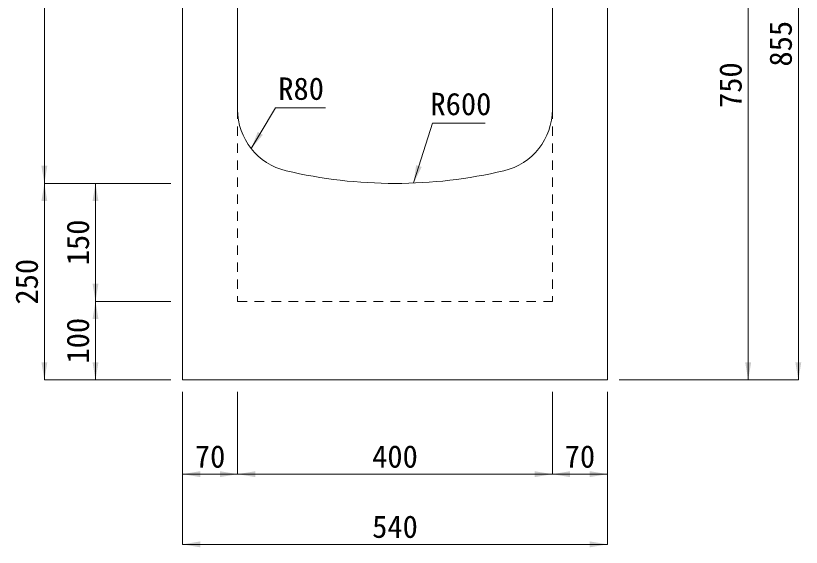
# Model space of a CAD drawing. Units: millimetres at full size, sheet at 1:40. Extents: x 69750 to 116230, y -28801 to 513.
# Drawn here: x 74088 to 75087, y -23222 to -22546 of the extents above; entities that cross this region are included whole.
import ezdxf
from ezdxf.enums import TextEntityAlignment as Align

# ---------------------------------------------------------------- set-up
doc = ezdxf.new("R2010")
doc.units = ezdxf.units.MM
doc.header["$LTSCALE"] = 40
doc.linetypes.add('USER1', pattern=[0.54, 0.3, -0.24])
for name, color, linetype, lineweight in [('寸法線', 7, 'Continuous', 9), ('引出線', 4, 'Continuous', 9), ('本体', 7, 'Continuous', 20)]:
    doc.layers.add(name, color=color, linetype=linetype, lineweight=lineweight)
doc.styles.add('ＭＳ ゴシック', font='')
doc.styles.get('ＭＳ ゴシック').set_extended_font_data('MS Gothic')

# ---------------------------------------------------------------- blocks, each defined once
blk = doc.blocks.new('filled_arrow')
at = {"color": 0, "linetype": 'Continuous', "lineweight": -2}
blk.add_solid([(7.5, 1.25), (0, 0), (7.5, -1.25)], dxfattribs=at)

msp = doc.modelspace()

# ---------------------------------------------------------------- linework, layer by layer
at = {"layer": '寸法線'}
for p, q in [((75082.89, -23009.24), (75082.89, -22153.84)), ((74124.65, -22259.24), (74124.65, -22759.24)), ((75019.16, -22259.24), (75019.16, -23009.24)), ((74285.25, -22759.24), (74124.65, -22759.24)), ((74124.65, -22759.24), (74124.65, -23009.24)), ((74285.25, -22759.24), (74124.65, -22759.24)), ((74189.63, -22909.24), (74189.63, -22759.24)), ((74285.25, -22759.24), (74189.63, -22759.24)), ((74189.63, -23009.24), (74189.63, -22909.24)), ((74285.25, -22909.24), (74189.63, -22909.24)), ((74285.25, -22909.24), (74189.63, -22909.24)), ((74285.25, -23009.24), (74124.65, -23009.24)), ((74285.25, -23009.24), (74189.63, -23009.24)), ((74855.25, -23009.24), (75019.16, -23009.24)), ((75000.72, -23009.24), (75082.89, -23009.24)), ((74300.25, -23024.24), (74300.25, -23128.99)), ((74300.25, -23024.24), (74300.25, -23218.28)), ((74370.25, -23024.24), (74370.25, -23128.99)), ((74370.25, -23024.24), (74370.25, -23128.99)), ((74770.25, -23024.24), (74770.25, -23128.99)), ((74770.25, -23024.24), (74770.25, -23128.99)), ((74840.25, -23024.24), (74840.25, -23128.99)), ((74840.25, -23024.24), (74840.25, -23218.28)), ((74300.25, -23128.99), (74370.25, -23128.99)), ((74370.25, -23128.99), (74770.25, -23128.99)), ((74770.25, -23128.99), (74840.25, -23128.99)), ((74300.25, -23218.28), (74840.25, -23218.28))]:
    msp.add_line(p, q, dxfattribs=at)
at = {"layer": '引出線'}
for points in [[(74387.49, -22714.82), (74399.07, -22695.53), (74418.56, -22663.05), (74481.82, -22663.05)], [(74593.96, -22758.62), (74600.69, -22737.15), (74617.82, -22682.55), (74684.92, -22682.55)]]:
    msp.add_lwpolyline(points, dxfattribs=at)
at = {"layer": '本体'}
for p, q in [((74840.25, -22159.84), (74840.25, -23009.24)), ((74300.25, -22259.24), (74300.25, -23009.24)), ((74370.25, -22665.21), (74370.25, -22259.24)), ((74770.25, -22665.21), (74770.25, -22259.24)), ((74300.25, -23009.24), (74840.25, -23009.24))]:
    msp.add_line(p, q, dxfattribs=at)
at = {"layer": '本体', "linetype": 'USER1', "lineweight": 9}
for p, q in [((74370.25, -22665.21), (74370.25, -22909.24)), ((74770.25, -22665.21), (74770.25, -22909.24)), ((74370.25, -22909.24), (74770.25, -22909.24))]:
    msp.add_line(p, q, dxfattribs=at)
at = {"layer": '本体'}
for centre, radius, start, end in [((74450.25, -22665.21), 80, 180, 256.65763), ((74690.25, -22665.21), 80, 283.34228, 0), ((74570.25, -22159.24), 600, 256.65763, 283.34228)]:
    msp.add_arc(centre, radius, start, end, dxfattribs=at)

# ---------------------------------------------------------------- block references
at = {"layer": '寸法線', "xscale": 3, "yscale": 3}
for p, rotation in [((74124.65, -22759.24), 90), ((74124.65, -22759.24), 270), ((74189.63, -22759.24), 270), ((74189.63, -22909.24), 90), ((74189.63, -22909.24), 270), ((74124.65, -23009.24), 90), ((74189.63, -23009.24), 90), ((75019.16, -23009.24), 90), ((75082.89, -23009.24), 90), ((74370.25, -23128.99), 180), ((74770.25, -23128.99), 180), ((74840.25, -23128.99), 180), ((74840.25, -23218.28), 180)]:
    msp.add_blockref('filled_arrow', p, dxfattribs=dict(at, rotation=rotation))
for p in [(74300.25, -23128.99), (74370.25, -23128.99), (74770.25, -23128.99), (74300.25, -23218.28)]:
    msp.add_blockref('filled_arrow', p, dxfattribs=at)
at = {"layer": '引出線', "xscale": 3, "yscale": 3}
for p, rotation in [((74387.49, -22714.82), 59), ((74593.96, -22758.62), 72.6)]:
    msp.add_blockref('filled_arrow', p, dxfattribs=dict(at, rotation=rotation))

# ---------------------------------------------------------------- texts
at = {"layer": '寸法線', "style": 'ＭＳ ゴシック'}
for s, p in [('855', (75060.39, -22581.54)), ('750', (74996.66, -22634.24)), ('150', (74167.13, -22834.24)), ('250', (74102.15, -22884.24)), ('100', (74167.13, -22959.24))]:
    msp.add_text(s, height=28.48, rotation=90, dxfattribs=at).set_placement(p, align=Align.MIDDLE_CENTER)
for s, p in [('70', (74335.25, -23106.49)), ('400', (74570.25, -23106.49)), ('70', (74805.25, -23106.49)), ('540', (74570.25, -23195.78))]:
    msp.add_text(s, height=28.48, dxfattribs=at).set_placement(p, align=Align.MIDDLE_CENTER)
at = {"layer": '引出線', "style": 'ＭＳ ゴシック'}
for s, p in [('R80', (74450.94, -22638.67)), ('R600', (74654.04, -22658.18))]:
    msp.add_text(s, height=28.48, dxfattribs=at).set_placement(p, align=Align.MIDDLE_CENTER)

doc.saveas('drawing.dxf')
